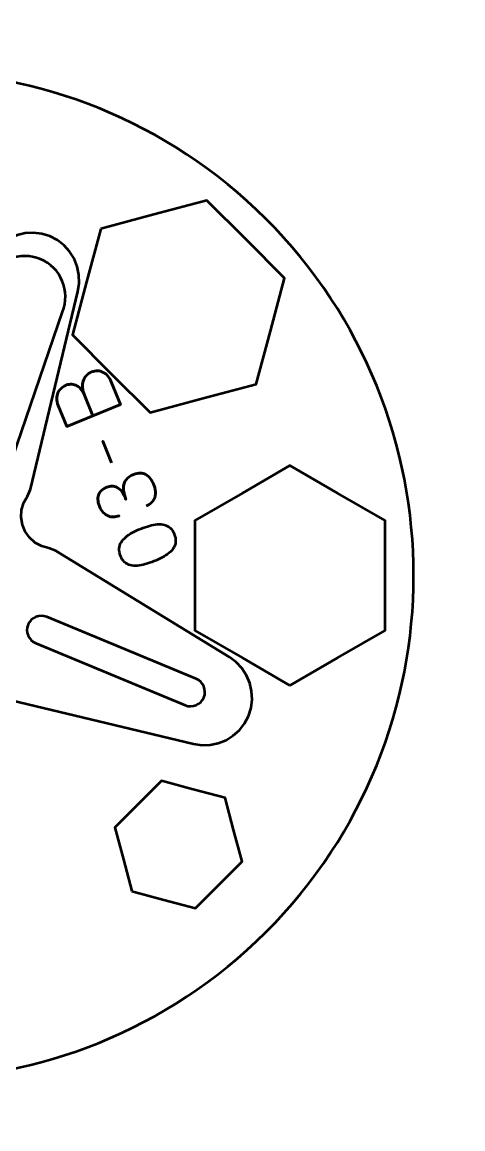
# Model space of a CAD drawing. Header units: centimetres. Extents: x -22.2 to 28.4, y -19.5 to -10.2.
# Drawn here: x 20.09 to 22.41, y -17.76 to -11.94 of the extents above; entities that cross this region are included whole.
import ezdxf

# ---------------------------------------------------------------- set-up
doc = ezdxf.new("R2010")
doc.units = ezdxf.units.CM
doc.header["$MEASUREMENT"] = 0
doc.layers.add('Layer 1', color=7, linetype='Continuous')

msp = doc.modelspace()

# ---------------------------------------------------------------- linework, layer by layer
at = {"layer": 'Layer 1', "lineweight": 53}
for points, knots in [([(17.62617, -12.97616), (18.66087, -11.94146), (20.33911, -11.94146), (21.37384, -12.97619), (21.37384, -12.97619), (22.40854, -14.01089), (22.40854, -15.68913), (21.37384, -16.72383), (21.37384, -16.72383), (20.33911, -17.75855), (18.66087, -17.75855), (17.62617, -16.72385), (17.62617, -16.72385), (16.59144, -15.68913), (16.59144, -14.01089), (17.62617, -12.97616)], [0, 0, 0, 0, 0.25, 0.25, 0.25, 0.25, 0.5, 0.5, 0.5, 0.5, 0.75, 0.75, 0.75, 0.75, 1, 1, 1, 1]), ([(20.50596, -13.02755), (20.50596, -13.02755), (20.78479, -12.95284), (20.78479, -12.95284), (20.78479, -12.95284), (20.78479, -12.95284), (21.06363, -12.87812), (21.06363, -12.87812), (21.06363, -12.87812), (21.06363, -12.87812), (21.26776, -13.08224), (21.26776, -13.08224), (21.26776, -13.08224), (21.26776, -13.08224), (21.47188, -13.28637), (21.47188, -13.28637), (21.47188, -13.28637), (21.47188, -13.28637), (21.39716, -13.56521), (21.39716, -13.56521), (21.39716, -13.56521), (21.39716, -13.56521), (21.32245, -13.84404), (21.32245, -13.84404), (21.32245, -13.84404), (21.32245, -13.84404), (21.04362, -13.91876), (21.04362, -13.91876), (21.04362, -13.91876), (21.04362, -13.91876), (20.76477, -13.99347), (20.76477, -13.99347), (20.76477, -13.99347), (20.76477, -13.99347), (20.56065, -13.78935), (20.56065, -13.78935), (20.56065, -13.78935), (20.56065, -13.78935), (20.35653, -13.58523), (20.35653, -13.58523), (20.35653, -13.58523), (20.35653, -13.58523), (20.43124, -13.30638), (20.43124, -13.30638), (20.43124, -13.30638), (20.43124, -13.30638), (20.50596, -13.02755), (20.50596, -13.02755)], [0, 0, 0, 0, 0.0833333, 0.0833333, 0.0833333, 0.0833333, 0.1666667, 0.1666667, 0.1666667, 0.1666667, 0.25, 0.25, 0.25, 0.25, 0.3333333, 0.3333333, 0.3333333, 0.3333333, 0.4166667, 0.4166667, 0.4166667, 0.4166667, 0.5, 0.5, 0.5, 0.5, 0.5833333, 0.5833333, 0.5833333, 0.5833333, 0.6666667, 0.6666667, 0.6666667, 0.6666667, 0.75, 0.75, 0.75, 0.75, 0.8333333, 0.8333333, 0.8333333, 0.8333333, 0.9166667, 0.9166667, 0.9166667, 0.9166667, 1, 1, 1, 1]), ([(21.49999, -15.42736), (21.49999, -15.42736), (21.24999, -15.28302), (21.24999, -15.28302), (21.24999, -15.28302), (21.24999, -15.28302), (20.99999, -15.13868), (20.99999, -15.13868), (20.99999, -15.13868), (20.99999, -15.13868), (20.99999, -14.85001), (20.99999, -14.85001), (20.99999, -14.85001), (20.99999, -14.85001), (20.99999, -14.56134), (20.99999, -14.56134), (20.99999, -14.56134), (20.99999, -14.56134), (21.24999, -14.417), (21.24999, -14.417), (21.24999, -14.417), (21.24999, -14.417), (21.49999, -14.27266), (21.49999, -14.27266), (21.49999, -14.27266), (21.49999, -14.27266), (21.74999, -14.417), (21.74999, -14.417), (21.74999, -14.417), (21.74999, -14.417), (21.99999, -14.56134), (21.99999, -14.56134), (21.99999, -14.56134), (21.99999, -14.56134), (21.99999, -14.85001), (21.99999, -14.85001), (21.99999, -14.85001), (21.99999, -14.85001), (21.99999, -15.13868), (21.99999, -15.13868), (21.99999, -15.13868), (21.99999, -15.13868), (21.74999, -15.28302), (21.74999, -15.28302), (21.74999, -15.28302), (21.74999, -15.28302), (21.49999, -15.42736), (21.49999, -15.42736)], [0, 0, 0, 0, 0.0833333, 0.0833333, 0.0833333, 0.0833333, 0.1666667, 0.1666667, 0.1666667, 0.1666667, 0.25, 0.25, 0.25, 0.25, 0.3333333, 0.3333333, 0.3333333, 0.3333333, 0.4166667, 0.4166667, 0.4166667, 0.4166667, 0.5, 0.5, 0.5, 0.5, 0.5833333, 0.5833333, 0.5833333, 0.5833333, 0.6666667, 0.6666667, 0.6666667, 0.6666667, 0.75, 0.75, 0.75, 0.75, 0.8333333, 0.8333333, 0.8333333, 0.8333333, 0.9166667, 0.9166667, 0.9166667, 0.9166667, 1, 1, 1, 1]), ([(21.00689, -15.393), (21.04515, -15.40885), (21.06333, -15.45273), (21.04748, -15.49099), (21.04748, -15.49099), (21.03164, -15.52925), (20.98775, -15.54743), (20.94949, -15.53158), (20.94949, -15.53158), (20.94949, -15.53158), (20.16419, -15.2063), (20.16419, -15.2063), (20.16419, -15.2063), (20.12594, -15.19045), (20.10776, -15.14657), (20.1236, -15.10831), (20.1236, -15.10831), (20.13945, -15.07005), (20.18334, -15.05187), (20.2216, -15.06772), (20.2216, -15.06772), (20.2216, -15.06772), (21.00689, -15.393), (21.00689, -15.393)], [0, 0, 0, 0, 0.1666667, 0.1666667, 0.1666667, 0.1666667, 0.3333333, 0.3333333, 0.3333333, 0.3333333, 0.5, 0.5, 0.5, 0.5, 0.6666667, 0.6666667, 0.6666667, 0.6666667, 0.8333333, 0.8333333, 0.8333333, 0.8333333, 1, 1, 1, 1]), ([(20.66924, -16.50917), (20.66924, -16.50917), (20.62441, -16.34187), (20.62441, -16.34187), (20.62441, -16.34187), (20.62441, -16.34187), (20.57958, -16.17456), (20.57958, -16.17456), (20.57958, -16.17456), (20.57958, -16.17456), (20.70206, -16.05209), (20.70206, -16.05209), (20.70206, -16.05209), (20.70206, -16.05209), (20.82453, -15.92961), (20.82453, -15.92961), (20.82453, -15.92961), (20.82453, -15.92961), (20.99184, -15.97444), (20.99184, -15.97444), (20.99184, -15.97444), (20.99184, -15.97444), (21.15914, -16.01927), (21.15914, -16.01927), (21.15914, -16.01927), (21.15914, -16.01927), (21.20397, -16.18657), (21.20397, -16.18657), (21.20397, -16.18657), (21.20397, -16.18657), (21.2488, -16.35388), (21.2488, -16.35388), (21.2488, -16.35388), (21.2488, -16.35388), (21.12632, -16.47635), (21.12632, -16.47635), (21.12632, -16.47635), (21.12632, -16.47635), (21.00385, -16.59883), (21.00385, -16.59883), (21.00385, -16.59883), (21.00385, -16.59883), (20.83654, -16.554), (20.83654, -16.554), (20.83654, -16.554), (20.83654, -16.554), (20.66924, -16.50917), (20.66924, -16.50917)], [0, 0, 0, 0, 0.0833333, 0.0833333, 0.0833333, 0.0833333, 0.1666667, 0.1666667, 0.1666667, 0.1666667, 0.25, 0.25, 0.25, 0.25, 0.3333333, 0.3333333, 0.3333333, 0.3333333, 0.4166667, 0.4166667, 0.4166667, 0.4166667, 0.5, 0.5, 0.5, 0.5, 0.5833333, 0.5833333, 0.5833333, 0.5833333, 0.6666667, 0.6666667, 0.6666667, 0.6666667, 0.75, 0.75, 0.75, 0.75, 0.8333333, 0.8333333, 0.8333333, 0.8333333, 0.9166667, 0.9166667, 0.9166667, 0.9166667, 1, 1, 1, 1])]:
    msp.add_open_spline(points, degree=3, knots=knots, dxfattribs=at)
at = {"layer": 'Layer 1', "color": 5, "lineweight": 53}
for points, knots in [([(18.61408, -16.344), (18.61408, -16.344), (18.86435, -15.30305), (18.86435, -15.30305), (18.86435, -15.30305), (18.86435, -15.30305), (18.87994, -15.26749), (18.87994, -15.26749), (18.87994, -15.26749), (18.87994, -15.26749), (18.89919, -15.23345), (18.89919, -15.23345), (18.89919, -15.23345), (18.89919, -15.23345), (18.91038, -15.19608), (18.91038, -15.19608), (18.91038, -15.19608), (18.91038, -15.19608), (18.91291, -15.15684), (18.91291, -15.15684), (18.91291, -15.15684), (18.91291, -15.15684), (18.90619, -15.11718), (18.90619, -15.11718), (18.90619, -15.11718), (18.90619, -15.11718), (18.89117, -15.08096), (18.89117, -15.08096), (18.89117, -15.08096), (18.89117, -15.08096), (18.86833, -15.0492), (18.86833, -15.0492), (18.86833, -15.0492), (18.86833, -15.0492), (18.83908, -15.02251), (18.83908, -15.02251), (18.83908, -15.02251), (18.83908, -15.02251), (18.804, -15.00369), (18.804, -15.00369), (18.804, -15.00369), (18.804, -15.00369), (18.76634, -14.99323), (18.76634, -14.99323), (18.76634, -14.99323), (18.76634, -14.99323), (18.72987, -14.97985), (18.72987, -14.97985), (18.72987, -14.97985), (18.72987, -14.97985), (17.81787, -14.42031), (17.81787, -14.42031), (17.81787, -14.42031), (17.81787, -14.42031), (17.78228, -14.39443), (17.78228, -14.39443), (17.78228, -14.39443), (17.78228, -14.39443), (17.75268, -14.36244), (17.75268, -14.36244), (17.75268, -14.36244), (17.75268, -14.36244), (17.7284, -14.32581), (17.7284, -14.32581), (17.7284, -14.32581), (17.7284, -14.32581), (17.71095, -14.28515), (17.71095, -14.28515), (17.71095, -14.28515), (17.71095, -14.28515), (17.70147, -14.24178), (17.70147, -14.24178), (17.70147, -14.24178), (17.70147, -14.24178), (17.69907, -14.19791), (17.69907, -14.19791), (17.69907, -14.19791), (17.69907, -14.19791), (17.70446, -14.15385), (17.70446, -14.15385), (17.70446, -14.15385), (17.70446, -14.15385), (17.71747, -14.11208), (17.71747, -14.11208), (17.71747, -14.11208), (17.71747, -14.11208), (17.73811, -14.07261), (17.73811, -14.07261), (17.73811, -14.07261), (17.73811, -14.07261), (17.76546, -14.03765), (17.76546, -14.03765), (17.76546, -14.03765), (17.76546, -14.03765), (17.79817, -14.00833), (17.79817, -14.00833), (17.79817, -14.00833), (17.79817, -14.00833), (17.83524, -13.9851), (17.83524, -13.9851), (17.83524, -13.9851), (17.83524, -13.9851), (17.87633, -13.96868), (17.87633, -13.96868), (17.87633, -13.96868), (17.87633, -13.96868), (17.9197, -13.95921), (17.9197, -13.95921), (17.9197, -13.95921), (17.9197, -13.95921), (17.96325, -13.95753), (17.96325, -13.95753), (17.96325, -13.95753), (17.96325, -13.95753), (18.00672, -13.96439), (18.00672, -13.96439), (18.00672, -13.96439), (18.00672, -13.96439), (19.04695, -14.21435), (19.04695, -14.21435), (19.04695, -14.21435), (19.04695, -14.21435), (19.0825, -14.22994), (19.0825, -14.22994), (19.0825, -14.22994), (19.0825, -14.22994), (19.11653, -14.24918), (19.11653, -14.24918), (19.11653, -14.24918), (19.11653, -14.24918), (19.15464, -14.26067), (19.15464, -14.26067), (19.15464, -14.26067), (19.15464, -14.26067), (19.1942, -14.26248), (19.1942, -14.26248), (19.1942, -14.26248), (19.1942, -14.26248), (19.2328, -14.25619), (19.2328, -14.25619), (19.2328, -14.25619), (19.2328, -14.25619), (19.26904, -14.24119), (19.26904, -14.24119), (19.26904, -14.24119), (19.26904, -14.24119), (19.30153, -14.21863), (19.30153, -14.21863), (19.30153, -14.21863), (19.30153, -14.21863), (19.32749, -14.18908), (19.32749, -14.18908), (19.32749, -14.18908), (19.32749, -14.18908), (19.3463, -14.15402), (19.3463, -14.15402), (19.3463, -14.15402), (19.3463, -14.15402), (19.35676, -14.11633), (19.35676, -14.11633), (19.35676, -14.11633), (19.35676, -14.11633), (19.37088, -14.08017), (19.37088, -14.08017), (19.37088, -14.08017), (19.37088, -14.08017), (19.92968, -13.16788), (19.92968, -13.16788), (19.92968, -13.16788), (19.92968, -13.16788), (19.95555, -13.13231), (19.95555, -13.13231), (19.95555, -13.13231), (19.95555, -13.13231), (19.98784, -13.10195), (19.98784, -13.10195), (19.98784, -13.10195), (19.98784, -13.10195), (20.02521, -13.078), (20.02521, -13.078), (20.02521, -13.078), (20.02521, -13.078), (20.06587, -13.06055), (20.06587, -13.06055), (20.06587, -13.06055), (20.06587, -13.06055), (20.1085, -13.05077), (20.1085, -13.05077), (20.1085, -13.05077), (20.1085, -13.05077), (20.15237, -13.04836), (20.15237, -13.04836), (20.15237, -13.04836), (20.15237, -13.04836), (20.19643, -13.05375), (20.19643, -13.05375), (20.19643, -13.05375), (20.19643, -13.05375), (20.2382, -13.06676), (20.2382, -13.06676), (20.2382, -13.06676), (20.2382, -13.06676), (20.27766, -13.0874), (20.27766, -13.0874), (20.27766, -13.0874), (20.27766, -13.0874), (20.31264, -13.11475), (20.31264, -13.11475), (20.31264, -13.11475), (20.31264, -13.11475), (20.34196, -13.14747), (20.34196, -13.14747), (20.34196, -13.14747), (20.34196, -13.14747), (20.36519, -13.18453), (20.36519, -13.18453), (20.36519, -13.18453), (20.36519, -13.18453), (20.3816, -13.22562), (20.3816, -13.22562), (20.3816, -13.22562), (20.3816, -13.22562), (20.39109, -13.26899), (20.39109, -13.26899), (20.39109, -13.26899), (20.39109, -13.26899), (20.39246, -13.31328), (20.39246, -13.31328), (20.39246, -13.31328), (20.39246, -13.31328), (20.3856, -13.35673), (20.3856, -13.35673), (20.3856, -13.35673), (20.3856, -13.35673), (20.13564, -14.39694), (20.13564, -14.39694), (20.13564, -14.39694), (20.13564, -14.39694), (20.12005, -14.4325), (20.12005, -14.4325), (20.12005, -14.4325), (20.12005, -14.4325), (20.10081, -14.46654), (20.10081, -14.46654), (20.10081, -14.46654), (20.10081, -14.46654), (20.08931, -14.50464), (20.08931, -14.50464), (20.08931, -14.50464), (20.08931, -14.50464), (20.08677, -14.54389), (20.08677, -14.54389), (20.08677, -14.54389), (20.08677, -14.54389), (20.0938, -14.58282), (20.0938, -14.58282), (20.0938, -14.58282), (20.0938, -14.58282), (20.10881, -14.61904), (20.10881, -14.61904), (20.10881, -14.61904), (20.10881, -14.61904), (20.13167, -14.6508), (20.13167, -14.6508), (20.13167, -14.6508), (20.13167, -14.6508), (20.16091, -14.67748), (20.16091, -14.67748), (20.16091, -14.67748), (20.16091, -14.67748), (20.19598, -14.6963), (20.19598, -14.6963), (20.19598, -14.6963), (20.19598, -14.6963), (20.23365, -14.70676), (20.23365, -14.70676), (20.23365, -14.70676), (20.23365, -14.70676), (20.26909, -14.72058), (20.26909, -14.72058), (20.26909, -14.72058), (20.26909, -14.72058), (21.18211, -15.27967), (21.18211, -15.27967), (21.18211, -15.27967), (21.18211, -15.27967), (21.21768, -15.30556), (21.21768, -15.30556), (21.21768, -15.30556), (21.21768, -15.30556), (21.24731, -15.33755), (21.24731, -15.33755), (21.24731, -15.33755), (21.24731, -15.33755), (21.27127, -15.37491), (21.27127, -15.37491), (21.27127, -15.37491), (21.27127, -15.37491), (21.28872, -15.41557), (21.28872, -15.41557), (21.28872, -15.41557), (21.28872, -15.41557), (21.2985, -15.45821), (21.2985, -15.45821), (21.2985, -15.45821), (21.2985, -15.45821), (21.30089, -15.50207), (21.30089, -15.50207), (21.30089, -15.50207), (21.30089, -15.50207), (21.29552, -15.54614), (21.29552, -15.54614), (21.29552, -15.54614), (21.29552, -15.54614), (21.2822, -15.58864), (21.2822, -15.58864), (21.2822, -15.58864), (21.2822, -15.58864), (21.26186, -15.62738), (21.26186, -15.62738), (21.26186, -15.62738), (21.26186, -15.62738), (21.23451, -15.66234), (21.23451, -15.66234), (21.23451, -15.66234), (21.23451, -15.66234), (21.2018, -15.69166), (21.2018, -15.69166), (21.2018, -15.69166), (21.2018, -15.69166), (21.16443, -15.71563), (21.16443, -15.71563), (21.16443, -15.71563), (21.16443, -15.71563), (21.12334, -15.73204), (21.12334, -15.73204), (21.12334, -15.73204), (21.12334, -15.73204), (21.08028, -15.74078), (21.08028, -15.74078), (21.08028, -15.74078), (21.08028, -15.74078), (21.03671, -15.74246), (21.03671, -15.74246), (21.03671, -15.74246), (21.03671, -15.74246), (20.99325, -15.7356), (20.99325, -15.7356), (20.99325, -15.7356), (20.99325, -15.7356), (19.95201, -15.48608), (19.95201, -15.48608), (19.95201, -15.48608), (19.95201, -15.48608), (19.91749, -15.47006), (19.91749, -15.47006), (19.91749, -15.47006), (19.91749, -15.47006), (19.88345, -15.45081), (19.88345, -15.45081), (19.88345, -15.45081), (19.88345, -15.45081), (19.84534, -15.43932), (19.84534, -15.43932), (19.84534, -15.43932), (19.84534, -15.43932), (19.8058, -15.43752), (19.8058, -15.43752), (19.8058, -15.43752), (19.8058, -15.43752), (19.76718, -15.44381), (19.76718, -15.44381), (19.76718, -15.44381), (19.76718, -15.44381), (19.73096, -15.45881), (19.73096, -15.45881), (19.73096, -15.45881), (19.73096, -15.45881), (19.69816, -15.4821), (19.69816, -15.4821), (19.69816, -15.4821), (19.69816, -15.4821), (19.6722, -15.51164), (19.6722, -15.51164), (19.6722, -15.51164), (19.6722, -15.51164), (19.65369, -15.54598), (19.65369, -15.54598), (19.65369, -15.54598), (19.65369, -15.54598), (19.64323, -15.58366), (19.64323, -15.58366), (19.64323, -15.58366), (19.64323, -15.58366), (19.6291, -15.61982), (19.6291, -15.61982), (19.6291, -15.61982), (19.6291, -15.61982), (19.07001, -16.53285), (19.07001, -16.53285), (19.07001, -16.53285), (19.07001, -16.53285), (19.04413, -16.56843), (19.04413, -16.56843), (19.04413, -16.56843), (19.04413, -16.56843), (19.01184, -16.59878), (19.01184, -16.59878), (19.01184, -16.59878), (19.01184, -16.59878), (18.97447, -16.62274), (18.97447, -16.62274), (18.97447, -16.62274), (18.97447, -16.62274), (18.93411, -16.63946), (18.93411, -16.63946), (18.93411, -16.63946), (18.93411, -16.63946), (18.89118, -16.64997), (18.89118, -16.64997), (18.89118, -16.64997), (18.89118, -16.64997), (18.84761, -16.65165), (18.84761, -16.65165), (18.84761, -16.65165), (18.84761, -16.65165), (18.80354, -16.64625), (18.80354, -16.64625), (18.80354, -16.64625), (18.80354, -16.64625), (18.76104, -16.63294), (18.76104, -16.63294), (18.76104, -16.63294), (18.76104, -16.63294), (18.72231, -16.6126), (18.72231, -16.6126), (18.72231, -16.6126), (18.72231, -16.6126), (18.68734, -16.58526), (18.68734, -16.58526), (18.68734, -16.58526), (18.68734, -16.58526), (18.65772, -16.55327), (18.65772, -16.55327), (18.65772, -16.55327), (18.65772, -16.55327), (18.63479, -16.51548), (18.63479, -16.51548), (18.63479, -16.51548), (18.63479, -16.51548), (18.61808, -16.47512), (18.61808, -16.47512), (18.61808, -16.47512), (18.61808, -16.47512), (18.60859, -16.43175), (18.60859, -16.43175), (18.60859, -16.43175), (18.60859, -16.43175), (18.60723, -16.38746), (18.60723, -16.38746), (18.60723, -16.38746), (18.60723, -16.38746), (18.61408, -16.344), (18.61408, -16.344)], [0, 0, 0, 0, 0.0086207, 0.0086207, 0.0086207, 0.0086207, 0.0172414, 0.0172414, 0.0172414, 0.0172414, 0.0258621, 0.0258621, 0.0258621, 0.0258621, 0.0344828, 0.0344828, 0.0344828, 0.0344828, 0.0431034, 0.0431034, 0.0431034, 0.0431034, 0.0517241, 0.0517241, 0.0517241, 0.0517241, 0.0603448, 0.0603448, 0.0603448, 0.0603448, 0.0689655, 0.0689655, 0.0689655, 0.0689655, 0.0775862, 0.0775862, 0.0775862, 0.0775862, 0.0862069, 0.0862069, 0.0862069, 0.0862069, 0.0948276, 0.0948276, 0.0948276, 0.0948276, 0.1034483, 0.1034483, 0.1034483, 0.1034483, 0.112069, 0.112069, 0.112069, 0.112069, 0.1206897, 0.1206897, 0.1206897, 0.1206897, 0.1293103, 0.1293103, 0.1293103, 0.1293103, 0.137931, 0.137931, 0.137931, 0.137931, 0.1465517, 0.1465517, 0.1465517, 0.1465517, 0.1551724, 0.1551724, 0.1551724, 0.1551724, 0.1637931, 0.1637931, 0.1637931, 0.1637931, 0.1724138, 0.1724138, 0.1724138, 0.1724138, 0.1810345, 0.1810345, 0.1810345, 0.1810345, 0.1896552, 0.1896552, 0.1896552, 0.1896552, 0.1982759, 0.1982759, 0.1982759, 0.1982759, 0.2068966, 0.2068966, 0.2068966, 0.2068966, 0.2155172, 0.2155172, 0.2155172, 0.2155172, 0.2241379, 0.2241379, 0.2241379, 0.2241379, 0.2327586, 0.2327586, 0.2327586, 0.2327586, 0.2413793, 0.2413793, 0.2413793, 0.2413793, 0.25, 0.25, 0.25, 0.25, 0.2586207, 0.2586207, 0.2586207, 0.2586207, 0.2672414, 0.2672414, 0.2672414, 0.2672414, 0.2758621, 0.2758621, 0.2758621, 0.2758621, 0.2844828, 0.2844828, 0.2844828, 0.2844828, 0.2931034, 0.2931034, 0.2931034, 0.2931034, 0.3017241, 0.3017241, 0.3017241, 0.3017241, 0.3103448, 0.3103448, 0.3103448, 0.3103448, 0.3189655, 0.3189655, 0.3189655, 0.3189655, 0.3275862, 0.3275862, 0.3275862, 0.3275862, 0.3362069, 0.3362069, 0.3362069, 0.3362069, 0.3448276, 0.3448276, 0.3448276, 0.3448276, 0.3534483, 0.3534483, 0.3534483, 0.3534483, 0.362069, 0.362069, 0.362069, 0.362069, 0.3706897, 0.3706897, 0.3706897, 0.3706897, 0.3793103, 0.3793103, 0.3793103, 0.3793103, 0.387931, 0.387931, 0.387931, 0.387931, 0.3965517, 0.3965517, 0.3965517, 0.3965517, 0.4051724, 0.4051724, 0.4051724, 0.4051724, 0.4137931, 0.4137931, 0.4137931, 0.4137931, 0.4224138, 0.4224138, 0.4224138, 0.4224138, 0.4310345, 0.4310345, 0.4310345, 0.4310345, 0.4396552, 0.4396552, 0.4396552, 0.4396552, 0.4482759, 0.4482759, 0.4482759, 0.4482759, 0.4568966, 0.4568966, 0.4568966, 0.4568966, 0.4655172, 0.4655172, 0.4655172, 0.4655172, 0.4741379, 0.4741379, 0.4741379, 0.4741379, 0.4827586, 0.4827586, 0.4827586, 0.4827586, 0.4913793, 0.4913793, 0.4913793, 0.4913793, 0.5, 0.5, 0.5, 0.5, 0.5086207, 0.5086207, 0.5086207, 0.5086207, 0.5172414, 0.5172414, 0.5172414, 0.5172414, 0.5258621, 0.5258621, 0.5258621, 0.5258621, 0.5344828, 0.5344828, 0.5344828, 0.5344828, 0.5431034, 0.5431034, 0.5431034, 0.5431034, 0.5517241, 0.5517241, 0.5517241, 0.5517241, 0.5603448, 0.5603448, 0.5603448, 0.5603448, 0.5689655, 0.5689655, 0.5689655, 0.5689655, 0.5775862, 0.5775862, 0.5775862, 0.5775862, 0.5862069, 0.5862069, 0.5862069, 0.5862069, 0.5948276, 0.5948276, 0.5948276, 0.5948276, 0.6034483, 0.6034483, 0.6034483, 0.6034483, 0.612069, 0.612069, 0.612069, 0.612069, 0.6206897, 0.6206897, 0.6206897, 0.6206897, 0.6293103, 0.6293103, 0.6293103, 0.6293103, 0.637931, 0.637931, 0.637931, 0.637931, 0.6465517, 0.6465517, 0.6465517, 0.6465517, 0.6551724, 0.6551724, 0.6551724, 0.6551724, 0.6637931, 0.6637931, 0.6637931, 0.6637931, 0.6724138, 0.6724138, 0.6724138, 0.6724138, 0.6810345, 0.6810345, 0.6810345, 0.6810345, 0.6896552, 0.6896552, 0.6896552, 0.6896552, 0.6982759, 0.6982759, 0.6982759, 0.6982759, 0.7068966, 0.7068966, 0.7068966, 0.7068966, 0.7155172, 0.7155172, 0.7155172, 0.7155172, 0.7241379, 0.7241379, 0.7241379, 0.7241379, 0.7327586, 0.7327586, 0.7327586, 0.7327586, 0.7413793, 0.7413793, 0.7413793, 0.7413793, 0.75, 0.75, 0.75, 0.75, 0.7586207, 0.7586207, 0.7586207, 0.7586207, 0.7672414, 0.7672414, 0.7672414, 0.7672414, 0.7758621, 0.7758621, 0.7758621, 0.7758621, 0.7844828, 0.7844828, 0.7844828, 0.7844828, 0.7931034, 0.7931034, 0.7931034, 0.7931034, 0.8017241, 0.8017241, 0.8017241, 0.8017241, 0.8103448, 0.8103448, 0.8103448, 0.8103448, 0.8189655, 0.8189655, 0.8189655, 0.8189655, 0.8275862, 0.8275862, 0.8275862, 0.8275862, 0.8362069, 0.8362069, 0.8362069, 0.8362069, 0.8448276, 0.8448276, 0.8448276, 0.8448276, 0.8534483, 0.8534483, 0.8534483, 0.8534483, 0.862069, 0.862069, 0.862069, 0.862069, 0.8706897, 0.8706897, 0.8706897, 0.8706897, 0.8793103, 0.8793103, 0.8793103, 0.8793103, 0.887931, 0.887931, 0.887931, 0.887931, 0.8965517, 0.8965517, 0.8965517, 0.8965517, 0.9051724, 0.9051724, 0.9051724, 0.9051724, 0.9137931, 0.9137931, 0.9137931, 0.9137931, 0.9224138, 0.9224138, 0.9224138, 0.9224138, 0.9310345, 0.9310345, 0.9310345, 0.9310345, 0.9396552, 0.9396552, 0.9396552, 0.9396552, 0.9482759, 0.9482759, 0.9482759, 0.9482759, 0.9568966, 0.9568966, 0.9568966, 0.9568966, 0.9655172, 0.9655172, 0.9655172, 0.9655172, 0.9741379, 0.9741379, 0.9741379, 0.9741379, 0.9827586, 0.9827586, 0.9827586, 0.9827586, 0.9913793, 0.9913793, 0.9913793, 0.9913793, 1, 1, 1, 1]), ([(19.8489, -14.79158), (19.8489, -14.79158), (19.7054, -15.13803), (19.7054, -15.13803), (19.7054, -15.13803), (19.7054, -15.13803), (19.0888, -16.39798), (19.0888, -16.39798), (19.0888, -16.39798), (19.04401, -16.50611), (18.91929, -16.55777), (18.81116, -16.51298), (18.81116, -16.51298), (18.70303, -16.46819), (18.65136, -16.34347), (18.69615, -16.23534), (18.69615, -16.23534), (18.69615, -16.23534), (19.15107, -14.90842), (19.15107, -14.90842), (19.15107, -14.90842), (19.15107, -14.90842), (19.29458, -14.56197), (19.29458, -14.56197), (19.29458, -14.56197), (19.29458, -14.56197), (19.91117, -13.30202), (19.91117, -13.30202), (19.91117, -13.30202), (19.95596, -13.19389), (20.08069, -13.14223), (20.18882, -13.18702), (20.18882, -13.18702), (20.29695, -13.23181), (20.34861, -13.35653), (20.30382, -13.46466), (20.30382, -13.46466), (20.30382, -13.46466), (19.8489, -14.79158), (19.8489, -14.79158)], [0, 0, 0, 0, 0.1, 0.1, 0.1, 0.1, 0.2, 0.2, 0.2, 0.2, 0.3, 0.3, 0.3, 0.3, 0.4, 0.4, 0.4, 0.4, 0.5, 0.5, 0.5, 0.5, 0.6, 0.6, 0.6, 0.6, 0.7, 0.7, 0.7, 0.7, 0.8, 0.8, 0.8, 0.8, 0.9, 0.9, 0.9, 0.9, 1, 1, 1, 1]), ([(20.46392, -14.01083), (20.46392, -14.01083), (20.42, -13.90207), (20.42, -13.90207), (20.42, -13.90207), (20.41427, -13.88798), (20.40738, -13.8767), (20.39948, -13.86816), (20.39948, -13.86816), (20.39158, -13.85964), (20.38317, -13.85349), (20.37409, -13.84981), (20.37409, -13.84981), (20.36503, -13.84614), (20.35587, -13.84444), (20.34662, -13.84485), (20.34662, -13.84485), (20.33737, -13.84526), (20.32854, -13.84737), (20.32004, -13.85118), (20.32004, -13.85118), (20.31154, -13.85505), (20.30387, -13.86028), (20.29704, -13.86678), (20.29704, -13.86678), (20.29022, -13.87335), (20.28471, -13.88114), (20.28068, -13.89014), (20.28068, -13.89014), (20.27666, -13.8992), (20.27466, -13.90927), (20.27463, -13.92042), (20.27463, -13.92042), (20.27461, -13.93157), (20.27718, -13.94373), (20.28236, -13.95682), (20.28236, -13.95682), (20.28236, -13.95682), (20.32656, -14.06629), (20.32656, -14.06629), (20.32656, -14.06629), (20.32656, -14.06629), (20.60958, -13.95199), (20.60958, -13.95199), (20.60958, -13.95199), (20.60958, -13.95199), (20.56088, -13.83147), (20.56088, -13.83147), (20.56088, -13.83147), (20.55633, -13.82022), (20.55049, -13.81043), (20.54336, -13.80204), (20.54336, -13.80204), (20.53624, -13.79366), (20.5281, -13.78709), (20.51898, -13.78229), (20.51898, -13.78229), (20.50992, -13.77748), (20.50013, -13.77485), (20.48962, -13.77434), (20.48962, -13.77434), (20.47918, -13.77382), (20.46838, -13.77578), (20.45712, -13.78027), (20.45712, -13.78027), (20.446, -13.78504), (20.43677, -13.79152), (20.4295, -13.79971), (20.4295, -13.79971), (20.42223, -13.80783), (20.417, -13.81731), (20.41373, -13.82808), (20.41373, -13.82808), (20.41053, -13.83884), (20.40945, -13.85047), (20.41039, -13.86304), (20.41039, -13.86304), (20.41141, -13.87554), (20.41461, -13.88856), (20.42, -13.90207), (20.42, -13.90207), (20.41461, -13.88856), (20.41141, -13.87554), (20.41039, -13.86304), (20.41039, -13.86304), (20.40945, -13.85047), (20.41053, -13.83884), (20.41373, -13.82808), (20.41373, -13.82808), (20.417, -13.81731), (20.42223, -13.80783), (20.4295, -13.79971), (20.4295, -13.79971), (20.43677, -13.79152), (20.446, -13.78504), (20.45712, -13.78027), (20.45712, -13.78027), (20.46838, -13.77578), (20.47918, -13.77382), (20.48962, -13.77434), (20.48962, -13.77434), (20.50013, -13.77485), (20.50992, -13.77748), (20.51898, -13.78229), (20.51898, -13.78229), (20.5281, -13.78709), (20.53624, -13.79366), (20.54336, -13.80204), (20.54336, -13.80204), (20.55049, -13.81043), (20.55633, -13.82022), (20.56088, -13.83147), (20.56088, -13.83147), (20.56088, -13.83147), (20.60958, -13.95199), (20.60958, -13.95199), (20.60958, -13.95199), (20.60958, -13.95199), (20.32656, -14.06629), (20.32656, -14.06629), (20.32656, -14.06629), (20.32656, -14.06629), (20.28236, -13.95682), (20.28236, -13.95682), (20.28236, -13.95682), (20.27718, -13.94373), (20.27461, -13.93157), (20.27463, -13.92042), (20.27463, -13.92042), (20.27466, -13.90927), (20.27666, -13.8992), (20.28068, -13.89014), (20.28068, -13.89014), (20.28471, -13.88114), (20.29022, -13.87335), (20.29704, -13.86678), (20.29704, -13.86678), (20.30387, -13.86028), (20.31154, -13.85505), (20.32004, -13.85118), (20.32004, -13.85118), (20.32854, -13.84737), (20.33737, -13.84526), (20.34662, -13.84485), (20.34662, -13.84485), (20.35587, -13.84444), (20.36503, -13.84614), (20.37409, -13.84981), (20.37409, -13.84981), (20.38317, -13.85349), (20.39158, -13.85964), (20.39948, -13.86816), (20.39948, -13.86816), (20.40738, -13.8767), (20.41427, -13.88798), (20.42, -13.90207), (20.42, -13.90207), (20.42, -13.90207), (20.46392, -14.01083), (20.46392, -14.01083)], [0, 0, 0, 0, 0.025, 0.025, 0.025, 0.025, 0.05, 0.05, 0.05, 0.05, 0.075, 0.075, 0.075, 0.075, 0.1, 0.1, 0.1, 0.1, 0.125, 0.125, 0.125, 0.125, 0.15, 0.15, 0.15, 0.15, 0.175, 0.175, 0.175, 0.175, 0.2, 0.2, 0.2, 0.2, 0.225, 0.225, 0.225, 0.225, 0.25, 0.25, 0.25, 0.25, 0.275, 0.275, 0.275, 0.275, 0.3, 0.3, 0.3, 0.3, 0.325, 0.325, 0.325, 0.325, 0.35, 0.35, 0.35, 0.35, 0.375, 0.375, 0.375, 0.375, 0.4, 0.4, 0.4, 0.4, 0.425, 0.425, 0.425, 0.425, 0.45, 0.45, 0.45, 0.45, 0.475, 0.475, 0.475, 0.475, 0.5, 0.5, 0.5, 0.5, 0.525, 0.525, 0.525, 0.525, 0.55, 0.55, 0.55, 0.55, 0.575, 0.575, 0.575, 0.575, 0.6, 0.6, 0.6, 0.6, 0.625, 0.625, 0.625, 0.625, 0.65, 0.65, 0.65, 0.65, 0.675, 0.675, 0.675, 0.675, 0.7, 0.7, 0.7, 0.7, 0.725, 0.725, 0.725, 0.725, 0.75, 0.75, 0.75, 0.75, 0.775, 0.775, 0.775, 0.775, 0.8, 0.8, 0.8, 0.8, 0.825, 0.825, 0.825, 0.825, 0.85, 0.85, 0.85, 0.85, 0.875, 0.875, 0.875, 0.875, 0.9, 0.9, 0.9, 0.9, 0.925, 0.925, 0.925, 0.925, 0.95, 0.95, 0.95, 0.95, 0.975, 0.975, 0.975, 0.975, 1, 1, 1, 1]), ([(20.56296, -14.25752), (20.56296, -14.25752), (20.51682, -14.1433), (20.51682, -14.1433), (20.51682, -14.1433), (20.51682, -14.1433), (20.56296, -14.25752), (20.56296, -14.25752)], [0, 0, 0, 0, 0.5, 0.5, 0.5, 0.5, 1, 1, 1, 1]), ([(20.74653, -14.48379), (20.76054, -14.47798), (20.77163, -14.46975), (20.77962, -14.45903), (20.77962, -14.45903), (20.78762, -14.44823), (20.79217, -14.43565), (20.79329, -14.42119), (20.79329, -14.42119), (20.7944, -14.40673), (20.79157, -14.39104), (20.78488, -14.37419), (20.78488, -14.37419), (20.77984, -14.36159), (20.77379, -14.35067), (20.76689, -14.34144), (20.76689, -14.34144), (20.75998, -14.3322), (20.75207, -14.32493), (20.74323, -14.31979), (20.74323, -14.31979), (20.73439, -14.31463), (20.7246, -14.31193), (20.71374, -14.31155), (20.71374, -14.31155), (20.70288, -14.31117), (20.69093, -14.31361), (20.67804, -14.31879), (20.67804, -14.31879), (20.66069, -14.32569), (20.64756, -14.3351), (20.63857, -14.34688), (20.63857, -14.34688), (20.62958, -14.35872), (20.625, -14.37315), (20.62479, -14.39022), (20.62479, -14.39022), (20.62463, -14.40723), (20.62912, -14.42716), (20.6383, -14.44989), (20.6383, -14.44989), (20.63154, -14.43296), (20.62418, -14.41935), (20.61636, -14.40913), (20.61636, -14.40913), (20.60848, -14.39883), (20.60021, -14.39142), (20.59158, -14.3869), (20.59158, -14.3869), (20.58286, -14.3823), (20.57393, -14.38012), (20.56476, -14.38025), (20.56476, -14.38025), (20.55558, -14.38045), (20.54625, -14.38241), (20.53683, -14.38635), (20.53683, -14.38635), (20.52734, -14.39008), (20.51904, -14.39495), (20.51201, -14.40081), (20.51201, -14.40081), (20.5049, -14.40667), (20.49947, -14.41368), (20.49574, -14.42191), (20.49574, -14.42191), (20.49193, -14.43006), (20.49022, -14.43943), (20.49055, -14.45008), (20.49055, -14.45008), (20.49088, -14.46075), (20.49374, -14.47269), (20.49906, -14.48608), (20.49906, -14.48608), (20.50445, -14.49924), (20.51105, -14.51003), (20.51882, -14.51835), (20.51882, -14.51835), (20.52658, -14.5266), (20.53514, -14.53268), (20.54434, -14.53656), (20.54434, -14.53656), (20.55355, -14.54039), (20.56306, -14.54216), (20.57287, -14.54196), (20.57287, -14.54196), (20.58268, -14.5417), (20.59229, -14.53966), (20.60178, -14.53586), (20.60178, -14.53586), (20.59229, -14.53966), (20.58268, -14.5417), (20.57287, -14.54196), (20.57287, -14.54196), (20.56306, -14.54216), (20.55355, -14.54039), (20.54434, -14.53656), (20.54434, -14.53656), (20.53514, -14.53268), (20.52658, -14.5266), (20.51882, -14.51835), (20.51882, -14.51835), (20.51105, -14.51003), (20.50445, -14.49924), (20.49906, -14.48608), (20.49906, -14.48608), (20.49374, -14.47269), (20.49088, -14.46075), (20.49055, -14.45008), (20.49055, -14.45008), (20.49022, -14.43943), (20.49193, -14.43006), (20.49574, -14.42191), (20.49574, -14.42191), (20.49947, -14.41368), (20.5049, -14.40667), (20.51201, -14.40081), (20.51201, -14.40081), (20.51904, -14.39495), (20.52734, -14.39008), (20.53683, -14.38635), (20.53683, -14.38635), (20.54625, -14.38241), (20.55558, -14.38045), (20.56476, -14.38025), (20.56476, -14.38025), (20.57393, -14.38012), (20.58286, -14.3823), (20.59158, -14.3869), (20.59158, -14.3869), (20.60021, -14.39142), (20.60848, -14.39883), (20.61636, -14.40913), (20.61636, -14.40913), (20.62418, -14.41935), (20.63154, -14.43296), (20.6383, -14.44989), (20.6383, -14.44989), (20.62912, -14.42716), (20.62463, -14.40723), (20.62479, -14.39022), (20.62479, -14.39022), (20.625, -14.37315), (20.62958, -14.35872), (20.63857, -14.34688), (20.63857, -14.34688), (20.64756, -14.3351), (20.66069, -14.32569), (20.67804, -14.31879), (20.67804, -14.31879), (20.69093, -14.31361), (20.70288, -14.31117), (20.71374, -14.31155), (20.71374, -14.31155), (20.7246, -14.31193), (20.73439, -14.31463), (20.74323, -14.31979), (20.74323, -14.31979), (20.75207, -14.32493), (20.75998, -14.3322), (20.76689, -14.34144), (20.76689, -14.34144), (20.77379, -14.35067), (20.77984, -14.36159), (20.78488, -14.37419), (20.78488, -14.37419), (20.79157, -14.39104), (20.7944, -14.40673), (20.79329, -14.42119), (20.79329, -14.42119), (20.79217, -14.43565), (20.78762, -14.44823), (20.77962, -14.45903), (20.77962, -14.45903), (20.77163, -14.46975), (20.76054, -14.47798), (20.74653, -14.48379)], [0, 0, 0, 0, 0.0227273, 0.0227273, 0.0227273, 0.0227273, 0.0454545, 0.0454545, 0.0454545, 0.0454545, 0.0681818, 0.0681818, 0.0681818, 0.0681818, 0.0909091, 0.0909091, 0.0909091, 0.0909091, 0.1136364, 0.1136364, 0.1136364, 0.1136364, 0.1363636, 0.1363636, 0.1363636, 0.1363636, 0.1590909, 0.1590909, 0.1590909, 0.1590909, 0.1818182, 0.1818182, 0.1818182, 0.1818182, 0.2045455, 0.2045455, 0.2045455, 0.2045455, 0.2272727, 0.2272727, 0.2272727, 0.2272727, 0.25, 0.25, 0.25, 0.25, 0.2727273, 0.2727273, 0.2727273, 0.2727273, 0.2954545, 0.2954545, 0.2954545, 0.2954545, 0.3181818, 0.3181818, 0.3181818, 0.3181818, 0.3409091, 0.3409091, 0.3409091, 0.3409091, 0.3636364, 0.3636364, 0.3636364, 0.3636364, 0.3863636, 0.3863636, 0.3863636, 0.3863636, 0.4090909, 0.4090909, 0.4090909, 0.4090909, 0.4318182, 0.4318182, 0.4318182, 0.4318182, 0.4545455, 0.4545455, 0.4545455, 0.4545455, 0.4772727, 0.4772727, 0.4772727, 0.4772727, 0.5, 0.5, 0.5, 0.5, 0.5227273, 0.5227273, 0.5227273, 0.5227273, 0.5454545, 0.5454545, 0.5454545, 0.5454545, 0.5681818, 0.5681818, 0.5681818, 0.5681818, 0.5909091, 0.5909091, 0.5909091, 0.5909091, 0.6136364, 0.6136364, 0.6136364, 0.6136364, 0.6363636, 0.6363636, 0.6363636, 0.6363636, 0.6590909, 0.6590909, 0.6590909, 0.6590909, 0.6818182, 0.6818182, 0.6818182, 0.6818182, 0.7045455, 0.7045455, 0.7045455, 0.7045455, 0.7272727, 0.7272727, 0.7272727, 0.7272727, 0.75, 0.75, 0.75, 0.75, 0.7727273, 0.7727273, 0.7727273, 0.7727273, 0.7954545, 0.7954545, 0.7954545, 0.7954545, 0.8181818, 0.8181818, 0.8181818, 0.8181818, 0.8409091, 0.8409091, 0.8409091, 0.8409091, 0.8636364, 0.8636364, 0.8636364, 0.8636364, 0.8863636, 0.8863636, 0.8863636, 0.8863636, 0.9090909, 0.9090909, 0.9090909, 0.9090909, 0.9318182, 0.9318182, 0.9318182, 0.9318182, 0.9545455, 0.9545455, 0.9545455, 0.9545455, 0.9772727, 0.9772727, 0.9772727, 0.9772727, 1, 1, 1, 1]), ([(20.89197, -14.63272), (20.88638, -14.61899), (20.8792, -14.60813), (20.87052, -14.60023), (20.87052, -14.60023), (20.86177, -14.59225), (20.85181, -14.5868), (20.84054, -14.58374), (20.84054, -14.58374), (20.82927, -14.58074), (20.81701, -14.57972), (20.80374, -14.58073), (20.80374, -14.58073), (20.79047, -14.58175), (20.77647, -14.58431), (20.76175, -14.58848), (20.76175, -14.58848), (20.74697, -14.59259), (20.73183, -14.59789), (20.71611, -14.60423), (20.71611, -14.60423), (20.70053, -14.61053), (20.68594, -14.61724), (20.67254, -14.62453), (20.67254, -14.62453), (20.65907, -14.63176), (20.64722, -14.63962), (20.63698, -14.64814), (20.63698, -14.64814), (20.62667, -14.65666), (20.61855, -14.6659), (20.61254, -14.67587), (20.61254, -14.67587), (20.60652, -14.68591), (20.60312, -14.69681), (20.60231, -14.70852), (20.60231, -14.70852), (20.60156, -14.72029), (20.60393, -14.73308), (20.60938, -14.7469), (20.60938, -14.7469), (20.61505, -14.76063), (20.62222, -14.77149), (20.63097, -14.7794), (20.63097, -14.7794), (20.63972, -14.7873), (20.6497, -14.79283), (20.66096, -14.79581), (20.66096, -14.79581), (20.67228, -14.79881), (20.68455, -14.79983), (20.69783, -14.79882), (20.69783, -14.79882), (20.71111, -14.7978), (20.72509, -14.79525), (20.7398, -14.79107), (20.7398, -14.79107), (20.75452, -14.78696), (20.76967, -14.78174), (20.78525, -14.77538), (20.78525, -14.77538), (20.80096, -14.7691), (20.81555, -14.76231), (20.82903, -14.75502), (20.82903, -14.75502), (20.84249, -14.7478), (20.85442, -14.73993), (20.86466, -14.73141), (20.86466, -14.73141), (20.87488, -14.72296), (20.88301, -14.71365), (20.88895, -14.70368), (20.88895, -14.70368), (20.89497, -14.69372), (20.89837, -14.68281), (20.89911, -14.67104), (20.89911, -14.67104), (20.89985, -14.65932), (20.89749, -14.64653), (20.89197, -14.63272)], [0, 0, 0, 0, 0.05, 0.05, 0.05, 0.05, 0.1, 0.1, 0.1, 0.1, 0.15, 0.15, 0.15, 0.15, 0.2, 0.2, 0.2, 0.2, 0.25, 0.25, 0.25, 0.25, 0.3, 0.3, 0.3, 0.3, 0.35, 0.35, 0.35, 0.35, 0.4, 0.4, 0.4, 0.4, 0.45, 0.45, 0.45, 0.45, 0.5, 0.5, 0.5, 0.5, 0.55, 0.55, 0.55, 0.55, 0.6, 0.6, 0.6, 0.6, 0.65, 0.65, 0.65, 0.65, 0.7, 0.7, 0.7, 0.7, 0.75, 0.75, 0.75, 0.75, 0.8, 0.8, 0.8, 0.8, 0.85, 0.85, 0.85, 0.85, 0.9, 0.9, 0.9, 0.9, 0.95, 0.95, 0.95, 0.95, 1, 1, 1, 1]), ([(20.89197, -14.63272), (20.88638, -14.61899), (20.8792, -14.60813), (20.87052, -14.60023), (20.87052, -14.60023), (20.86177, -14.59225), (20.85181, -14.5868), (20.84054, -14.58374), (20.84054, -14.58374), (20.82927, -14.58074), (20.81701, -14.57972), (20.80374, -14.58073), (20.80374, -14.58073), (20.79047, -14.58175), (20.77647, -14.58431), (20.76175, -14.58848), (20.76175, -14.58848), (20.74697, -14.59259), (20.73183, -14.59789), (20.71611, -14.60423), (20.71611, -14.60423), (20.70053, -14.61053), (20.68594, -14.61724), (20.67254, -14.62453), (20.67254, -14.62453), (20.65907, -14.63176), (20.64722, -14.63962), (20.63698, -14.64814), (20.63698, -14.64814), (20.62667, -14.65666), (20.61855, -14.6659), (20.61254, -14.67587), (20.61254, -14.67587), (20.60652, -14.68591), (20.60312, -14.69681), (20.60231, -14.70852), (20.60231, -14.70852), (20.60156, -14.72029), (20.60393, -14.73308), (20.60938, -14.7469), (20.60938, -14.7469), (20.61505, -14.76063), (20.62222, -14.77149), (20.63097, -14.7794), (20.63097, -14.7794), (20.63972, -14.7873), (20.6497, -14.79283), (20.66096, -14.79581), (20.66096, -14.79581), (20.67228, -14.79881), (20.68455, -14.79983), (20.69783, -14.79882), (20.69783, -14.79882), (20.71111, -14.7978), (20.72509, -14.79525), (20.7398, -14.79107), (20.7398, -14.79107), (20.75452, -14.78696), (20.76967, -14.78174), (20.78525, -14.77538), (20.78525, -14.77538), (20.80096, -14.7691), (20.81555, -14.76231), (20.82903, -14.75502), (20.82903, -14.75502), (20.84249, -14.7478), (20.85442, -14.73993), (20.86466, -14.73141), (20.86466, -14.73141), (20.87488, -14.72296), (20.88301, -14.71365), (20.88895, -14.70368), (20.88895, -14.70368), (20.89497, -14.69372), (20.89837, -14.68281), (20.89911, -14.67104), (20.89911, -14.67104), (20.89985, -14.65932), (20.89749, -14.64653), (20.89197, -14.63272)], [0, 0, 0, 0, 0.05, 0.05, 0.05, 0.05, 0.1, 0.1, 0.1, 0.1, 0.15, 0.15, 0.15, 0.15, 0.2, 0.2, 0.2, 0.2, 0.25, 0.25, 0.25, 0.25, 0.3, 0.3, 0.3, 0.3, 0.35, 0.35, 0.35, 0.35, 0.4, 0.4, 0.4, 0.4, 0.45, 0.45, 0.45, 0.45, 0.5, 0.5, 0.5, 0.5, 0.55, 0.55, 0.55, 0.55, 0.6, 0.6, 0.6, 0.6, 0.65, 0.65, 0.65, 0.65, 0.7, 0.7, 0.7, 0.7, 0.75, 0.75, 0.75, 0.75, 0.8, 0.8, 0.8, 0.8, 0.85, 0.85, 0.85, 0.85, 0.9, 0.9, 0.9, 0.9, 0.95, 0.95, 0.95, 0.95, 1, 1, 1, 1])]:
    msp.add_open_spline(points, degree=3, knots=knots, dxfattribs=at)

doc.saveas('drawing.dxf')
